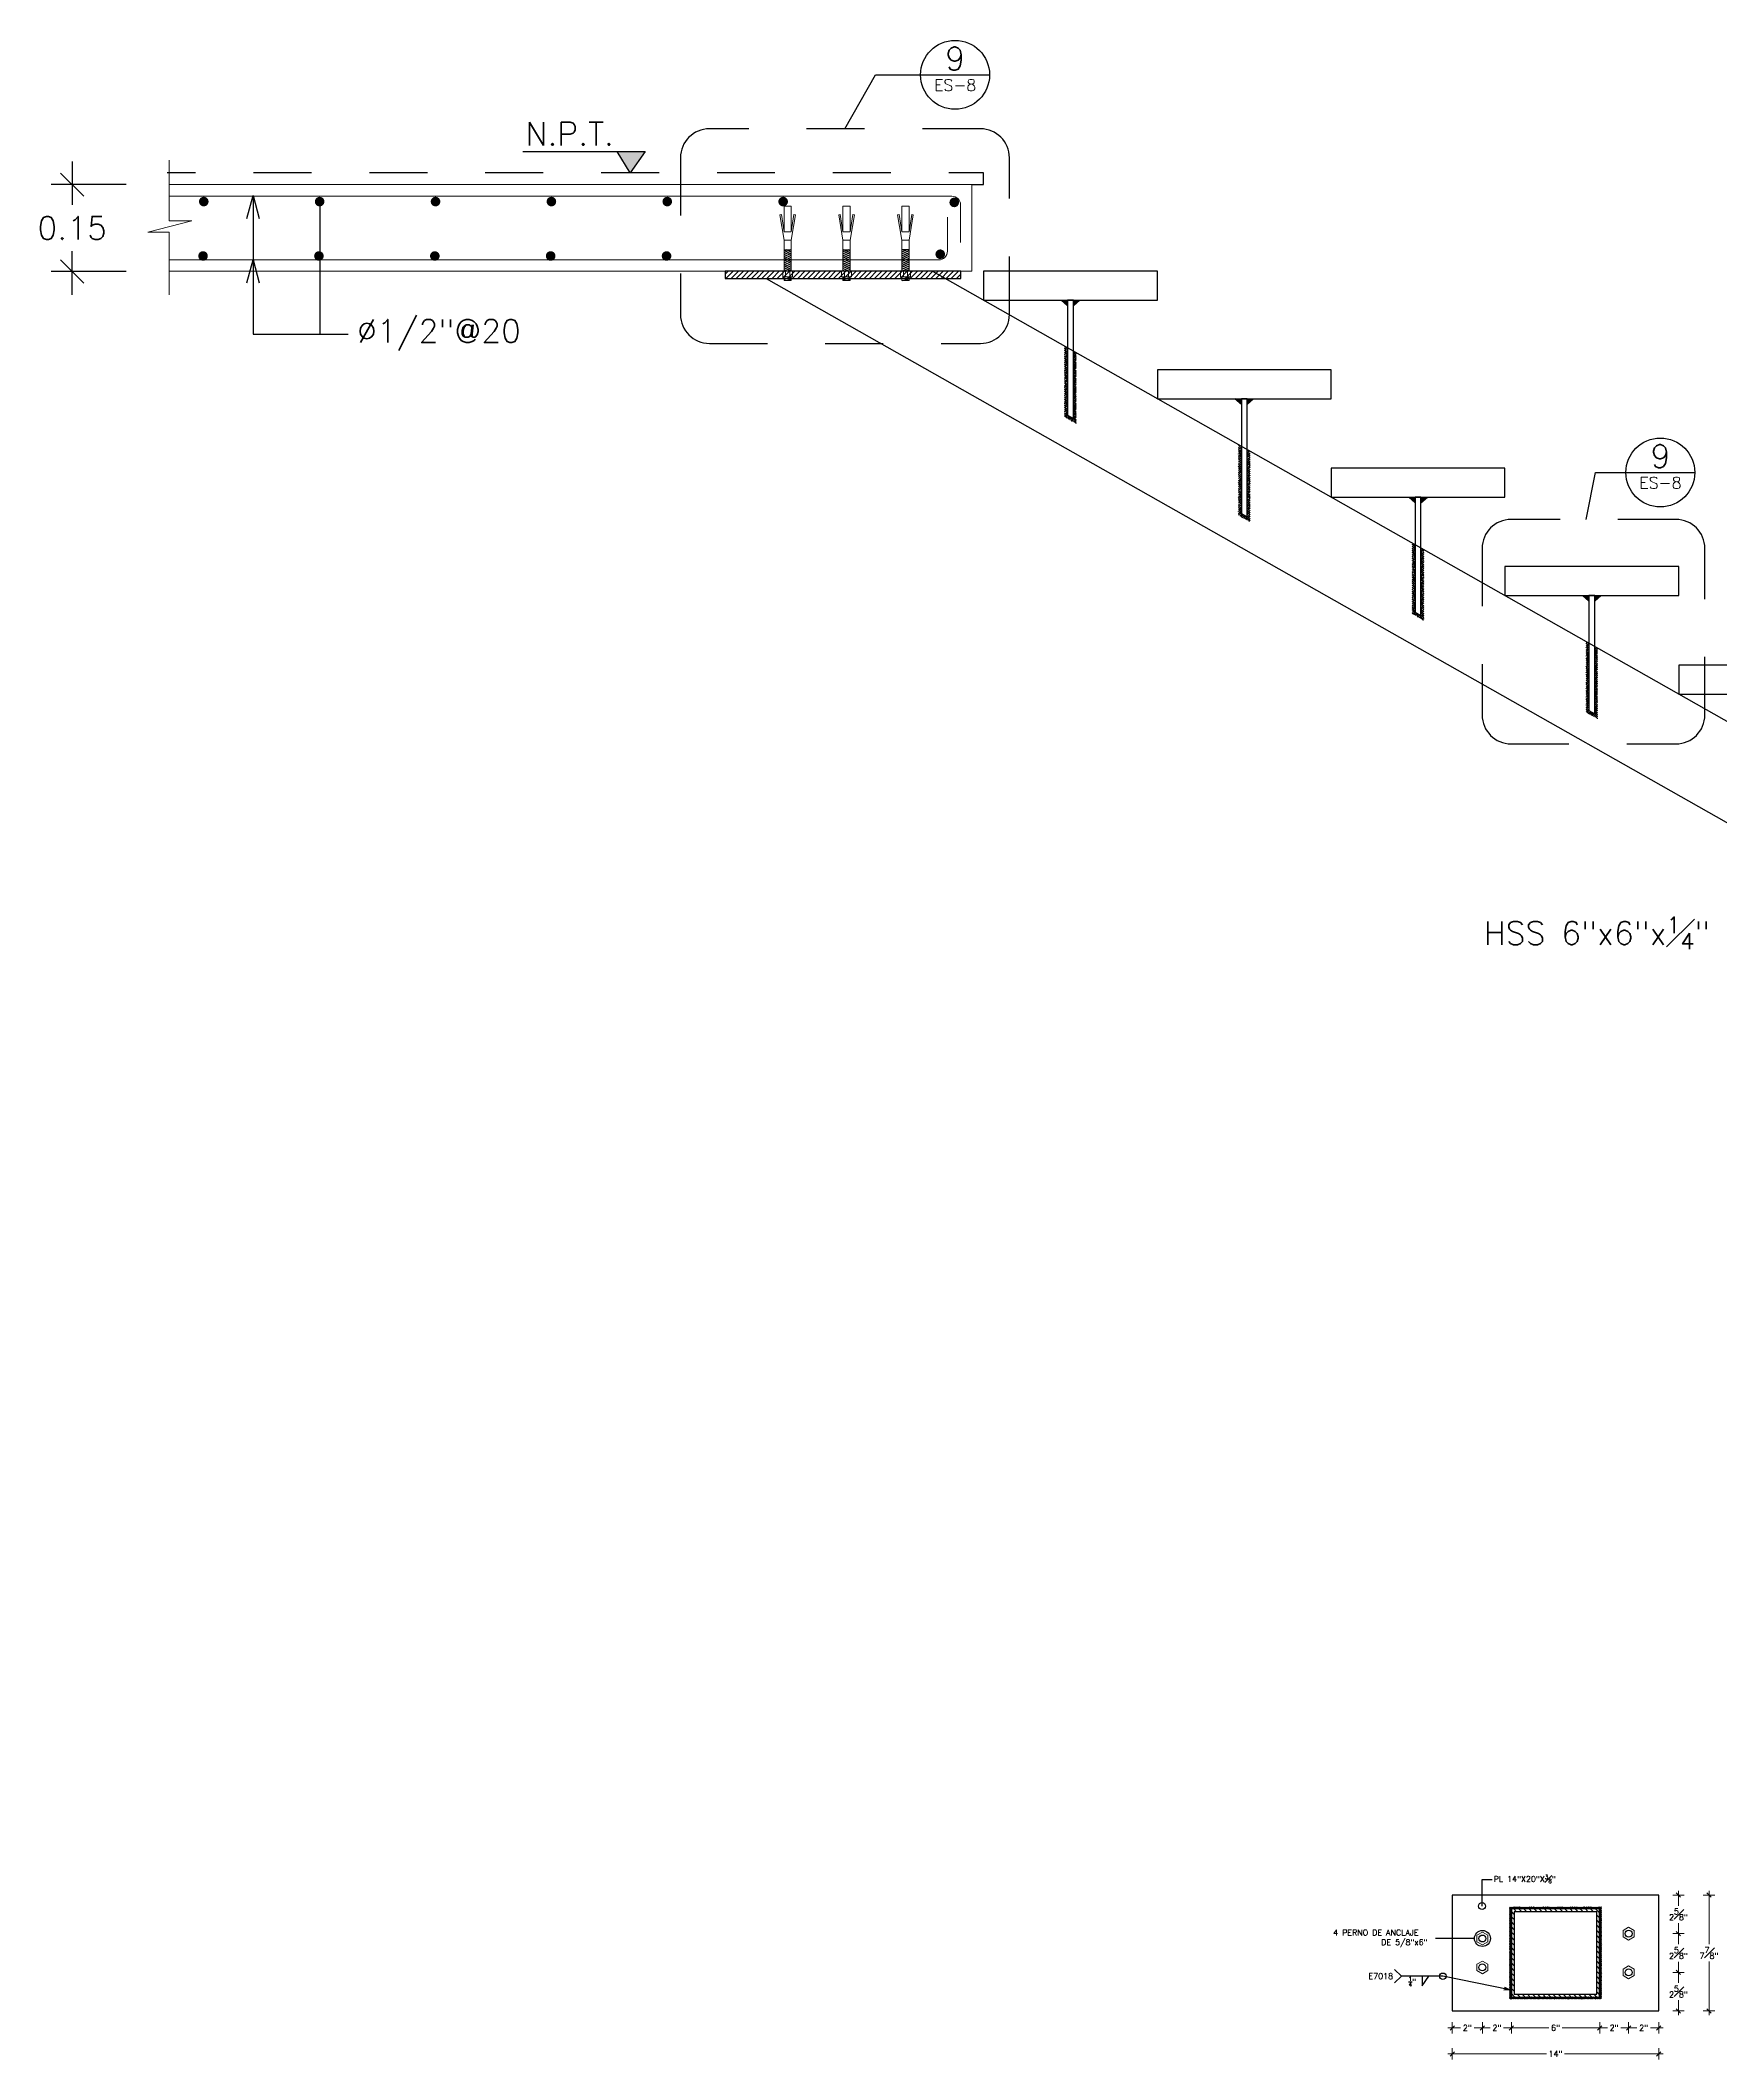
# Model space of a CAD drawing. Header units: metres. Extents: x -44 to 358, y -286 to 66.
# Drawn here: x 140.077 to 142.977, y 20.22 to 23.706 of the extents above; entities that cross this region are included whole.
import ezdxf

# ---------------------------------------------------------------- set-up
doc = ezdxf.new("R2010")
doc.units = ezdxf.units.M
doc.header["$LTSCALE"] = 0.3
doc.header["$PDMODE"] = 3
doc.linetypes.add('HIDDEN', pattern=[9.525, 6.35, -3.175])
doc.linetypes.add('HIDDEN2', pattern=[4.7625, 3.175, -1.5875])
for name, color, linetype in [('ACERO', 5, 'Continuous'), ('DimText', 4, 'Continuous'), ('DIMTEXTO', 4, 'Continuous'), ('Escalera', 2, 'Continuous'), ('HATCH', 8, 'Continuous')]:
    doc.layers.add(name, color=color, linetype=linetype)
for name, color, linetype, lineweight in [('Columnas', 7, 'Continuous', 18), ('DETALLES', 7, 'Continuous', 20), ('VIGAS', 1, 'HIDDEN', 15)]:
    doc.layers.add(name, color=color, linetype=linetype, lineweight=lineweight)
doc.styles.add('SMPLEX', font='simplex.shx')
doc.dimstyles.new('D-08', dxfattribs={"dimscale": 0.08, "dimtxt": 0.2, "dimasz": 0.2, "dimexe": 0.18, "dimexo": 0.2, "dimgap": 0.1, "dimtad": 0, "dimtih": 1, "dimtoh": 1, "dimzin": 0, "dimdsep": 46, "dimtxsty": 'SMPLEX', "dimblk": 'OBLIQUE', "dimcen": 0.09, "dimdle": 0.2, "dimclrd": 4, "dimclre": 4, "dimclrt": 4, "dimadec": 0, "dimazin": 0, "dimtfac": 1, "dimtofl": 0, "dimtmove": 0, "dimatfit": 3, "dimldrblk": 'OPEN30', "dimfxl": 1, "dimtolj": 1, "dimtzin": 0, "dimarcsym": 0})
doc.dimstyles.new('D-20', dxfattribs={"dimscale": 0.2, "dimtxt": 0.2, "dimasz": 0.2, "dimexe": 0.18, "dimexo": 0.2, "dimgap": 0.1, "dimtad": 0, "dimtih": 1, "dimtoh": 1, "dimzin": 0, "dimdsep": 46, "dimtxsty": 'SMPLEX', "dimblk": 'OBLIQUE', "dimcen": 0.09, "dimdle": 0.2, "dimclrd": 4, "dimclre": 4, "dimclrt": 4, "dimadec": 0, "dimazin": 0, "dimtfac": 1, "dimtofl": 0, "dimtmove": 0, "dimatfit": 3, "dimldrblk": 'OPEN30', "dimfxl": 0.5, "dimfxlon": 1, "dimtolj": 1, "dimtzin": 0, "dimarcsym": 0})
doc.dimstyles.new('D-5', dxfattribs={"dimscale": 0.05, "dimtxt": 0.2, "dimasz": 0.2, "dimexe": 0.2, "dimexo": 0.2, "dimgap": 0.1, "dimtad": 0, "dimtih": 1, "dimtoh": 1, "dimzin": 0, "dimdsep": 46, "dimtxsty": 'SMPLEX', "dimblk1": 'OBLIQUE', "dimblk2": 'OBLIQUE', "dimsah": 1, "dimcen": 0.2, "dimclrd": 4, "dimclre": 4, "dimclrt": 4, "dimadec": 0, "dimazin": 0, "dimtfac": 1, "dimtmove": 0, "dimatfit": 3, "dimldrblk": 'OPEN30', "dimfxl": 0.2, "dimfxlon": 1, "dimtolj": 1, "dimtzin": 0, "dimarcsym": 0})
doc.dimstyles.new('DIM-100-PULG', dxfattribs={"dimtxt": 0.2, "dimasz": 0.15, "dimexe": 0.2, "dimexo": 0.2, "dimgap": 0.1, "dimtad": 0, "dimtih": 1, "dimtoh": 1, "dimdec": 4, "dimlfac": 39.370079, "dimzin": 0, "dimdsep": 46, "dimlunit": 5, "dimtxsty": 'SMPLEX', "dimblk": 'OBLIQUE', "dimcen": 5, "dimdle": 0.15, "dimclrd": 4, "dimclrt": 4, "dimadec": 0, "dimazin": 0, "dimtfac": 1, "dimtdec": 4, "dimtix": 1, "dimtmove": 0, "dimatfit": 3, "dimfxl": 0.2, "dimfxlon": 1, "dimfrac": 1, "dimlwd": 0, "dimlwe": 0, "dimarcsym": 0})
pattern_1 = [(45, (-206.437536, 103.9060468), (-0.001767766953, 0.001767766953), []), (135, (-206.437536, 103.9060468), (-0.005303300859, 0.001767766953), [0.00625, -0.00375])]
pattern_2 = [(45, (-206.137536, 104.0760468), (-0.001767766953, 0.001767766953), []), (135, (-206.137536, 104.0760468), (-0.005303300859, 0.001767766953), [0.00625, -0.00375])]
pattern_3 = [(45, (-206.137536, 104.0760468), (-0.001767766953, 0.001767766953), []), (135, (-206.137536, 104.0760468), (-0.005303300859, 0.001767766953), [0.00625, -0.00375])]

# ---------------------------------------------------------------- blocks, each defined once
blk = doc.blocks.new('_OBLIQUE')
at = {"color": 0, "linetype": 'ByBlock'}
blk.add_line((-0.5, -0.5), (0.5, 0.5), dxfattribs=at)
blk = doc.blocks.new('_Open30')
at = {"color": 0, "lineweight": -2}
for p, q in [((-1, 0.268), (0, 0)), ((0, 0), (-1, -0.268)), ((0, 0), (-1, 0))]:
    blk.add_line(p, q, dxfattribs=at)
blk = doc.blocks.new('*D641')
at = {"layer": 'DEFPOINTS', "color": 0, "transparency": 16777216}
for p in [(140.265, 23.4569), (140.1318, 23.3069), (140.265, 23.3069)]:
    blk.add_point(p, dxfattribs=at)
at = {"layer": 'DIMTEXTO', "color": 4, "lineweight": -2, "transparency": 16777216}
for p, q in [((140.1318, 23.4969), (140.1318, 23.4219)), ((140.225, 23.4569), (140.0958, 23.4569)), ((140.1318, 23.2669), (140.1318, 23.3419)), ((140.225, 23.3069), (140.0958, 23.3069))]:
    blk.add_line(p, q, dxfattribs=at)
at = {"layer": 'DIMTEXTO', "color": 4, "lineweight": -2, "transparency": 16777216, "xscale": 0.04000000000000001, "yscale": 0.04000000000000001, "zscale": 0.04000000000000001}
for p, rotation in [((140.1318, 23.4569), 90), ((140.1318, 23.3069), 270)]:
    blk.add_blockref('_OBLIQUE', p, dxfattribs=dict(at, rotation=rotation))
at = {"layer": 'DIMTEXTO', "color": 4, "transparency": 16777216, "insert": (140.1318, 23.3819), "char_height": 0.04, "attachment_point": 5, "style": 'SMPLEX'}
blk.add_mtext('\\A1;0.15', dxfattribs=at)
blk = doc.blocks.new('Perno')
at = {"layer": 'HATCH'}
h = blk.add_hatch(dxfattribs=at)
h.set_pattern_fill('ANSI31', color=256, scale=0.024, angle=330, style=0)
h.set_pattern_definition([(15, (0, 0), (-0.00077646, 0.0028978), [])])
h.paths.add_polyline_path([(-0.0063, 0.0159), (0.0063, 0.0159), (0.0063, 0.0099), (-0.0063, 0.0099)])
h = blk.add_hatch(dxfattribs=at)
h.set_pattern_fill('ANSI31', color=256, scale=0.024, angle=340, style=0)
h.set_pattern_definition([(25, (-219.1964212, -53.083299), (-0.001267854785, 0.00271892336), [])])
h.paths.add_polyline_path([(0.0063, 0), (-0.0063, 0), (-0.0063, -0.037), (0.0063, -0.037)])
at = {"color": 1}
for p, q in [((-0.0086, 0.0099), (-0.0086, 0)), ((-0.0086, 0), (0.0086, 0)), ((-0.0035, 0.0099), (-0.0035, 0)), ((0.0035, 0.0099), (0.0035, 0)), ((0.0086, 0.0099), (0.0086, 0))]:
    blk.add_line(p, q, dxfattribs=at)
at = {"color": 9}
for p, q in [((-0.0063, 0.0159), (-0.0063, 0.0099)), ((0.0063, 0.0159), (-0.0063, 0.0159)), ((-0.0063, -0.0537), (-0.0063, 0)), ((0.0063, 0.0159), (0.0063, 0.0099)), ((0.0063, -0.0537), (0.0063, 0)), ((-0.0135, -0.0973), (-0.0063, -0.0537)), ((-0.0108, -0.0979), (-0.0063, -0.0679)), ((-0.0063, -0.0537), (0.0063, -0.0537)), ((-0.0063, -0.1125), (-0.0063, -0.0679)), ((0.0063, -0.0679), (-0.0063, -0.0679)), ((0.0135, -0.0973), (0.0063, -0.0537)), ((0.0063, -0.1125), (0.0063, -0.0679)), ((0.0108, -0.0979), (0.0063, -0.0679)), ((-0.0135, -0.0973), (-0.0108, -0.0977)), ((0.0135, -0.0973), (0.0108, -0.0977)), ((0.0063, -0.1125), (-0.0063, -0.1125))]:
    blk.add_line(p, q, dxfattribs=at)
at = {"color": 1}
blk.add_lwpolyline([(0.0086, 0.0099), (-0.0086, 0.0099)], dxfattribs=at)
at = {"layer": 'HATCH'}
blk.add_line((-0.0063, -0.037), (0.0063, -0.037), dxfattribs=at)
blk = doc.blocks.new('*D647')
at = {"layer": 'DEFPOINTS', "color": 0, "transparency": 16777216}
for p in [(142.5659, 20.3791), (142.5139, 20.3041), (142.5659, 20.2748)]:
    blk.add_point(p, dxfattribs=at)
at = {"layer": 'DimText', "color": 4, "lineweight": 0, "transparency": 16777216}
for p, q in [((142.5064, 20.2748), (142.5282, 20.2748)), ((142.5734, 20.2748), (142.5516, 20.2748))]:
    blk.add_line(p, q, dxfattribs=at)
at = {"layer": 'DimText', "color": 0, "lineweight": 0, "transparency": 16777216}
for p, q in [((142.5139, 20.2848), (142.5139, 20.2648)), ((142.5659, 20.2848), (142.5659, 20.2648))]:
    blk.add_line(p, q, dxfattribs=at)
at = {"layer": 'DimText', "color": 4, "lineweight": 0, "transparency": 16777216, "xscale": 0.0075, "yscale": 0.0075, "zscale": 0.0075, "rotation": 180}
blk.add_blockref('_OBLIQUE', (142.5139, 20.2748), dxfattribs=at)
at = {"layer": 'DimText', "color": 4, "lineweight": 0, "transparency": 16777216, "xscale": 0.0075, "yscale": 0.0075, "zscale": 0.0075}
blk.add_blockref('_OBLIQUE', (142.5659, 20.2748), dxfattribs=at)
at = {"layer": 'DimText', "color": 4, "transparency": 16777216, "insert": (142.5399, 20.2748), "char_height": 0.01, "attachment_point": 5, "style": 'SMPLEX'}
blk.add_mtext('2"', dxfattribs=at)
blk = doc.blocks.new('*D648')
at = {"layer": 'DEFPOINTS', "color": 0, "transparency": 16777216}
for p in [(142.6159, 20.3279), (142.7683, 20.3279), (142.7683, 20.2748)]:
    blk.add_point(p, dxfattribs=at)
at = {"layer": 'DimText', "color": 4, "lineweight": 0, "transparency": 16777216}
for p, q in [((142.6084, 20.2748), (142.6804, 20.2748)), ((142.7758, 20.2748), (142.7037, 20.2748))]:
    blk.add_line(p, q, dxfattribs=at)
at = {"layer": 'DimText', "color": 0, "lineweight": 0, "transparency": 16777216}
for p, q in [((142.6159, 20.2848), (142.6159, 20.2648)), ((142.7683, 20.2848), (142.7683, 20.2648))]:
    blk.add_line(p, q, dxfattribs=at)
at = {"layer": 'DimText', "color": 4, "lineweight": 0, "transparency": 16777216, "xscale": 0.0075, "yscale": 0.0075, "zscale": 0.0075, "rotation": 180}
blk.add_blockref('_OBLIQUE', (142.6159, 20.2748), dxfattribs=at)
at = {"layer": 'DimText', "color": 4, "lineweight": 0, "transparency": 16777216, "xscale": 0.0075, "yscale": 0.0075, "zscale": 0.0075}
blk.add_blockref('_OBLIQUE', (142.7683, 20.2748), dxfattribs=at)
at = {"layer": 'DimText', "color": 4, "transparency": 16777216, "insert": (142.6921, 20.2748), "char_height": 0.01, "attachment_point": 5, "style": 'SMPLEX'}
blk.add_mtext('6"', dxfattribs=at)
blk = doc.blocks.new('*D649')
at = {"layer": 'DEFPOINTS', "color": 0, "transparency": 16777216}
for p in [(142.8183, 20.3705), (142.8702, 20.3041), (142.8702, 20.2748)]:
    blk.add_point(p, dxfattribs=at)
at = {"layer": 'DimText', "color": 4, "lineweight": 0, "transparency": 16777216}
for p, q in [((142.8108, 20.2748), (142.8326, 20.2748)), ((142.8777, 20.2748), (142.8559, 20.2748))]:
    blk.add_line(p, q, dxfattribs=at)
at = {"layer": 'DimText', "color": 0, "lineweight": 0, "transparency": 16777216}
for p, q in [((142.8183, 20.2848), (142.8183, 20.2648)), ((142.8702, 20.2848), (142.8702, 20.2648))]:
    blk.add_line(p, q, dxfattribs=at)
at = {"layer": 'DimText', "color": 4, "lineweight": 0, "transparency": 16777216, "xscale": 0.0075, "yscale": 0.0075, "zscale": 0.0075, "rotation": 180}
blk.add_blockref('_OBLIQUE', (142.8183, 20.2748), dxfattribs=at)
at = {"layer": 'DimText', "color": 4, "lineweight": 0, "transparency": 16777216, "xscale": 0.0075, "yscale": 0.0075, "zscale": 0.0075}
blk.add_blockref('_OBLIQUE', (142.8702, 20.2748), dxfattribs=at)
at = {"layer": 'DimText', "color": 4, "transparency": 16777216, "insert": (142.8443, 20.2748), "char_height": 0.01, "attachment_point": 5, "style": 'SMPLEX'}
blk.add_mtext('2"', dxfattribs=at)
blk = doc.blocks.new('*D650')
at = {"layer": 'DEFPOINTS', "color": 0, "transparency": 16777216}
for p in [(142.8183, 20.3705), (142.7683, 20.3279), (142.7683, 20.2748)]:
    blk.add_point(p, dxfattribs=at)
at = {"layer": 'DimText', "color": 4, "lineweight": 0, "transparency": 16777216}
for p, q in [((142.7608, 20.2748), (142.7816, 20.2748)), ((142.8258, 20.2748), (142.8049, 20.2748))]:
    blk.add_line(p, q, dxfattribs=at)
at = {"layer": 'DimText', "color": 0, "lineweight": 0, "transparency": 16777216}
for p, q in [((142.7683, 20.2848), (142.7683, 20.2648)), ((142.8183, 20.2848), (142.8183, 20.2648))]:
    blk.add_line(p, q, dxfattribs=at)
at = {"layer": 'DimText', "color": 4, "lineweight": 0, "transparency": 16777216, "xscale": 0.0075, "yscale": 0.0075, "zscale": 0.0075, "rotation": 180}
blk.add_blockref('_OBLIQUE', (142.7683, 20.2748), dxfattribs=at)
at = {"layer": 'DimText', "color": 4, "lineweight": 0, "transparency": 16777216, "xscale": 0.0075, "yscale": 0.0075, "zscale": 0.0075}
blk.add_blockref('_OBLIQUE', (142.8183, 20.2748), dxfattribs=at)
at = {"layer": 'DimText', "color": 4, "transparency": 16777216, "insert": (142.7933, 20.2748), "char_height": 0.01, "attachment_point": 5, "style": 'SMPLEX'}
blk.add_mtext('2"', dxfattribs=at)
blk = doc.blocks.new('*D651')
at = {"layer": 'DEFPOINTS', "color": 0, "transparency": 16777216}
for p in [(142.5659, 20.3791), (142.6159, 20.3279), (142.6159, 20.2748)]:
    blk.add_point(p, dxfattribs=at)
at = {"layer": 'DimText', "color": 4, "lineweight": 0, "transparency": 16777216}
for p, q in [((142.5584, 20.2748), (142.5792, 20.2748)), ((142.6234, 20.2748), (142.6025, 20.2748))]:
    blk.add_line(p, q, dxfattribs=at)
at = {"layer": 'DimText', "color": 0, "lineweight": 0, "transparency": 16777216}
for p, q in [((142.5659, 20.2848), (142.5659, 20.2648)), ((142.6159, 20.2848), (142.6159, 20.2648))]:
    blk.add_line(p, q, dxfattribs=at)
at = {"layer": 'DimText', "color": 4, "lineweight": 0, "transparency": 16777216, "xscale": 0.0075, "yscale": 0.0075, "zscale": 0.0075, "rotation": 180}
blk.add_blockref('_OBLIQUE', (142.5659, 20.2748), dxfattribs=at)
at = {"layer": 'DimText', "color": 4, "lineweight": 0, "transparency": 16777216, "xscale": 0.0075, "yscale": 0.0075, "zscale": 0.0075}
blk.add_blockref('_OBLIQUE', (142.6159, 20.2748), dxfattribs=at)
at = {"layer": 'DimText', "color": 4, "transparency": 16777216, "insert": (142.5909, 20.2748), "char_height": 0.01, "attachment_point": 5, "style": 'SMPLEX'}
blk.add_mtext('2"', dxfattribs=at)
blk = doc.blocks.new('*D652')
at = {"layer": 'DEFPOINTS', "color": 0, "transparency": 16777216}
for p in [(142.5139, 20.3041), (142.8702, 20.3041), (142.8702, 20.2299)]:
    blk.add_point(p, dxfattribs=at)
at = {"layer": 'DimText', "color": 4, "lineweight": 0, "transparency": 16777216}
for p, q in [((142.5064, 20.2299), (142.6766, 20.2299)), ((142.8777, 20.2299), (142.7076, 20.2299))]:
    blk.add_line(p, q, dxfattribs=at)
at = {"layer": 'DimText', "color": 0, "lineweight": 0, "transparency": 16777216}
for p, q in [((142.5139, 20.2399), (142.5139, 20.2199)), ((142.8702, 20.2399), (142.8702, 20.2199))]:
    blk.add_line(p, q, dxfattribs=at)
at = {"layer": 'DimText', "color": 4, "lineweight": 0, "transparency": 16777216, "xscale": 0.0075, "yscale": 0.0075, "zscale": 0.0075, "rotation": 180}
blk.add_blockref('_OBLIQUE', (142.5139, 20.2299), dxfattribs=at)
at = {"layer": 'DimText', "color": 4, "lineweight": 0, "transparency": 16777216, "xscale": 0.0075, "yscale": 0.0075, "zscale": 0.0075}
blk.add_blockref('_OBLIQUE', (142.8702, 20.2299), dxfattribs=at)
at = {"layer": 'DimText', "color": 4, "transparency": 16777216, "insert": (142.6921, 20.2299), "char_height": 0.01, "attachment_point": 5, "style": 'SMPLEX'}
blk.add_mtext('14"', dxfattribs=at)
blk = doc.blocks.new('*D653')
at = {"layer": 'DEFPOINTS', "color": 0, "transparency": 16777216}
for p in [(142.8702, 20.5041), (142.8702, 20.3041), (142.957, 20.3041)]:
    blk.add_point(p, dxfattribs=at)
at = {"layer": 'DimText', "color": 0, "lineweight": 0, "transparency": 16777216}
for p, q in [((142.947, 20.5041), (142.967, 20.5041)), ((142.947, 20.3041), (142.967, 20.3041))]:
    blk.add_line(p, q, dxfattribs=at)
at = {"layer": 'DimText', "color": 4, "lineweight": 0, "transparency": 16777216}
for p, q in [((142.957, 20.5116), (142.957, 20.4191)), ((142.957, 20.2966), (142.957, 20.3891))]:
    blk.add_line(p, q, dxfattribs=at)
at = {"layer": 'DimText', "color": 4, "lineweight": 0, "transparency": 16777216, "xscale": 0.0075, "yscale": 0.0075, "zscale": 0.0075}
for p, rotation in [((142.957, 20.5041), 90), ((142.957, 20.3041), 270)]:
    blk.add_blockref('_OBLIQUE', p, dxfattribs=dict(at, rotation=rotation))
at = {"layer": 'DimText', "color": 4, "transparency": 16777216, "insert": (142.957, 20.4041), "char_height": 0.01, "attachment_point": 5, "style": 'SMPLEX'}
blk.add_mtext('7{\\H1x;\\S7#8;}"', dxfattribs=at)
blk = doc.blocks.new('*D661')
at = {"layer": 'DEFPOINTS', "color": 0, "transparency": 16777216}
for p in [(142.8183, 20.3705), (142.9043, 20.3705), (142.8702, 20.3041)]:
    blk.add_point(p, dxfattribs=at)
at = {"layer": 'DimText', "color": 0, "lineweight": 0, "transparency": 16777216}
for p, q in [((142.8943, 20.3705), (142.9143, 20.3705)), ((142.8943, 20.3041), (142.9143, 20.3041))]:
    blk.add_line(p, q, dxfattribs=at)
at = {"layer": 'DimText', "color": 4, "lineweight": 0, "transparency": 16777216}
for p, q in [((142.9043, 20.378), (142.9043, 20.3523)), ((142.9043, 20.2966), (142.9043, 20.3223))]:
    blk.add_line(p, q, dxfattribs=at)
at = {"layer": 'DimText', "color": 4, "lineweight": 0, "transparency": 16777216, "xscale": 0.0075, "yscale": 0.0075, "zscale": 0.0075}
for p, rotation in [((142.9043, 20.3705), 90), ((142.9043, 20.3041), 270)]:
    blk.add_blockref('_OBLIQUE', p, dxfattribs=dict(at, rotation=rotation))
at = {"layer": 'DimText', "color": 4, "transparency": 16777216, "insert": (142.9043, 20.3373), "char_height": 0.01, "attachment_point": 5, "style": 'SMPLEX'}
blk.add_mtext('2{\\H1x;\\S5#8;}"', dxfattribs=at)
blk = doc.blocks.new('*D664')
at = {"layer": 'DEFPOINTS', "color": 0, "transparency": 16777216}
for p in [(142.8183, 20.4374), (142.9043, 20.4374), (142.8183, 20.3705)]:
    blk.add_point(p, dxfattribs=at)
at = {"layer": 'DimText', "color": 0, "lineweight": 0, "transparency": 16777216}
for p, q in [((142.8943, 20.4374), (142.9143, 20.4374)), ((142.8943, 20.3705), (142.9143, 20.3705))]:
    blk.add_line(p, q, dxfattribs=at)
at = {"layer": 'DimText', "color": 4, "lineweight": 0, "transparency": 16777216}
for p, q in [((142.9043, 20.4449), (142.9043, 20.419)), ((142.9043, 20.363), (142.9043, 20.389))]:
    blk.add_line(p, q, dxfattribs=at)
at = {"layer": 'DimText', "color": 4, "lineweight": 0, "transparency": 16777216, "xscale": 0.0075, "yscale": 0.0075, "zscale": 0.0075}
for p, rotation in [((142.9043, 20.4374), 90), ((142.9043, 20.3705), 270)]:
    blk.add_blockref('_OBLIQUE', p, dxfattribs=dict(at, rotation=rotation))
at = {"layer": 'DimText', "color": 4, "transparency": 16777216, "insert": (142.9043, 20.404), "char_height": 0.01, "attachment_point": 5, "style": 'SMPLEX'}
blk.add_mtext('2{\\H1x;\\S5#8;}"', dxfattribs=at)
blk = doc.blocks.new('*D665')
at = {"layer": 'DEFPOINTS', "color": 0, "transparency": 16777216}
for p in [(142.8702, 20.5041), (142.9043, 20.5041), (142.8183, 20.4374)]:
    blk.add_point(p, dxfattribs=at)
at = {"layer": 'DimText', "color": 0, "lineweight": 0, "transparency": 16777216}
for p, q in [((142.8943, 20.5041), (142.9143, 20.5041)), ((142.8943, 20.4374), (142.9143, 20.4374))]:
    blk.add_line(p, q, dxfattribs=at)
at = {"layer": 'DimText', "color": 4, "lineweight": 0, "transparency": 16777216}
for p, q in [((142.9043, 20.5116), (142.9043, 20.4857)), ((142.9043, 20.4299), (142.9043, 20.4557))]:
    blk.add_line(p, q, dxfattribs=at)
at = {"layer": 'DimText', "color": 4, "lineweight": 0, "transparency": 16777216, "xscale": 0.0075, "yscale": 0.0075, "zscale": 0.0075}
for p, rotation in [((142.9043, 20.5041), 90), ((142.9043, 20.4374), 270)]:
    blk.add_blockref('_OBLIQUE', p, dxfattribs=dict(at, rotation=rotation))
at = {"layer": 'DimText', "color": 4, "transparency": 16777216, "insert": (142.9043, 20.4707), "char_height": 0.01, "attachment_point": 5, "style": 'SMPLEX'}
blk.add_mtext('2{\\H1x;\\S5#8;}"', dxfattribs=at)

msp = doc.modelspace()

# ---------------------------------------------------------------- hatches: boundary and pattern name
at = {"layer": 'DIMTEXTO', "linetype": 'Continuous', "ltscale": 0.1}
msp.add_hatch(color=4, dxfattribs=at).paths.add_polyline_path([(141.0723148, 23.5141148), (141.1207816, 23.5141148), (141.0947148, 23.4773551)])
at = {"layer": 'HATCH'}
h = msp.add_hatch(dxfattribs=at)
h.set_pattern_fill('ANSI31', color=256, scale=0.05)
h.set_pattern_definition([(45, (171.025244, -39.7567735), (-0.0044194174, 0.0044194174), [])])
h.paths.add_polyline_path([(141.2589876, 23.2948551), (141.2589876, 23.3073551), (141.6653876, 23.3073551), (141.6653876, 23.2948551)])
at = {"layer": 'HATCH', "ltscale": 0.02}
for points in [[(141.8498167, 23.2474986), (141.8498167, 23.2573551), (141.8387739, 23.2573551)], [(141.8498167, 23.2474986), (141.8498167, 23.2573551), (141.8387739, 23.2573551)], [(141.8498167, 23.2474986), (141.8498167, 23.2573551), (141.8387739, 23.2573551)], [(141.8498167, 23.2474986), (141.8498167, 23.2573551), (141.8387739, 23.2573551)], [(141.8598167, 23.2474986), (141.8598167, 23.2573551), (141.8708595, 23.2573551)], [(141.8598167, 23.2474986), (141.8598167, 23.2573551), (141.8708595, 23.2573551)], [(141.8598167, 23.2474986), (141.8598167, 23.2573551), (141.8708595, 23.2573551)], [(141.8598167, 23.2474986), (141.8598167, 23.2573551), (141.8708595, 23.2573551)], [(142.1498167, 23.0774986), (142.1498167, 23.0873551), (142.1387739, 23.0873551)], [(142.1498167, 23.0774986), (142.1498167, 23.0873551), (142.1387739, 23.0873551)], [(142.1498167, 23.0774986), (142.1498167, 23.0873551), (142.1387739, 23.0873551)], [(142.1498167, 23.0774986), (142.1498167, 23.0873551), (142.1387739, 23.0873551)], [(142.1598167, 23.0774986), (142.1598167, 23.0873551), (142.1708595, 23.0873551)], [(142.1598167, 23.0774986), (142.1598167, 23.0873551), (142.1708595, 23.0873551)], [(142.1598167, 23.0774986), (142.1598167, 23.0873551), (142.1708595, 23.0873551)], [(142.1598167, 23.0774986), (142.1598167, 23.0873551), (142.1708595, 23.0873551)], [(142.4498167, 22.9074986), (142.4498167, 22.9173551), (142.4387739, 22.9173551)], [(142.4598167, 22.9074986), (142.4598167, 22.9173551), (142.4708594, 22.9173551)], [(142.7498167, 22.7374986), (142.7498167, 22.7473551), (142.7387739, 22.7473551)], [(142.7598167, 22.7374986), (142.7598167, 22.7473551), (142.7708594, 22.7473551)]]:
    msp.add_hatch(color=256, dxfattribs=at).paths.add_polyline_path(points)
h = msp.add_hatch(dxfattribs=at)
h.set_pattern_fill('ANSI38,_I', color=256, scale=0.02, style=2)
h.set_pattern_definition(pattern_2)
h.paths.add_polyline_path([(141.8648167, 23.1660343), (141.8648167, 23.0444754), (141.8448167, 23.0561421), (141.8448167, 23.177701), (141.8498167, 23.1747843), (141.8498167, 23.0590139), (141.8598167, 23.0531806), (141.8598167, 23.168951)])
h = msp.add_hatch(dxfattribs=at)
h.set_pattern_fill('ANSI38,_I', color=256, scale=0.02, style=2)
h.set_pattern_definition(pattern_3)
h.paths.add_polyline_path([(141.8648167, 23.1660343), (141.8648167, 23.0444754), (141.8448167, 23.0561421), (141.8448167, 23.177701), (141.8498167, 23.1747843), (141.8498167, 23.0590139), (141.8598167, 23.0531806), (141.8598167, 23.168951)])
h = msp.add_hatch(dxfattribs=at)
h.set_pattern_fill('ANSI38,_I', color=256, scale=0.02, style=2)
h.set_pattern_definition(pattern_3)
h.paths.add_polyline_path([(141.8648167, 23.1660343), (141.8648167, 23.0444754), (141.8448167, 23.0561421), (141.8448167, 23.177701), (141.8498167, 23.1747843), (141.8498167, 23.0590139), (141.8598167, 23.0531806), (141.8598167, 23.168951)])
h = msp.add_hatch(dxfattribs=at)
h.set_pattern_fill('ANSI38,_I', color=256, scale=0.02, style=2)
h.set_pattern_definition(pattern_2)
h.paths.add_polyline_path([(141.8648167, 23.1660343), (141.8648167, 23.0444754), (141.8448167, 23.0561421), (141.8448167, 23.177701), (141.8498167, 23.1747843), (141.8498167, 23.0590139), (141.8598167, 23.0531806), (141.8598167, 23.168951)])
h = msp.add_hatch(dxfattribs=at)
h.set_pattern_fill('ANSI38,_I', color=256, scale=0.02, style=2)
h.set_pattern_definition(pattern_1)
h.paths.add_polyline_path([(142.1648167, 22.9960343), (142.1648167, 22.8744754), (142.1448167, 22.8861421), (142.1448167, 23.007701), (142.1498167, 23.0047843), (142.1498167, 22.8890139), (142.1598167, 22.8831806), (142.1598167, 22.998951)])
h = msp.add_hatch(dxfattribs=at)
h.set_pattern_fill('ANSI38,_I', color=256, scale=0.02, style=2)
h.set_pattern_definition(pattern_1)
h.paths.add_polyline_path([(142.1648167, 22.9960343), (142.1648167, 22.8744754), (142.1448167, 22.8861421), (142.1448167, 23.007701), (142.1498167, 23.0047843), (142.1498167, 22.8890139), (142.1598167, 22.8831806), (142.1598167, 22.998951)])
h = msp.add_hatch(dxfattribs=at)
h.set_pattern_fill('ANSI38,_I', color=256, scale=0.02, style=2)
h.set_pattern_definition([(45, (-206.437536, 103.9060468), (-0.001767766953, 0.001767766953), []), (135, (-206.437536, 103.9060468), (-0.005303300859, 0.001767766953), [0.00625, -0.00375])])
h.paths.add_polyline_path([(142.1648167, 22.9960343), (142.1648167, 22.8744754), (142.1448167, 22.8861421), (142.1448167, 23.007701), (142.1498167, 23.0047843), (142.1498167, 22.8890139), (142.1598167, 22.8831806), (142.1598167, 22.998951)])
h = msp.add_hatch(dxfattribs=at)
h.set_pattern_fill('ANSI38,_I', color=256, scale=0.02, style=2)
h.set_pattern_definition(pattern_1)
h.paths.add_polyline_path([(142.1648167, 22.9960343), (142.1648167, 22.8744754), (142.1448167, 22.8861421), (142.1448167, 23.007701), (142.1498167, 23.0047843), (142.1498167, 22.8890139), (142.1598167, 22.8831806), (142.1598167, 22.998951)])
h = msp.add_hatch(dxfattribs=at)
h.set_pattern_fill('ANSI38,_I', color=256, scale=0.02, style=2)
h.set_pattern_definition([(45, (-206.737536, 103.7360468), (-0.001767766953, 0.001767766953), []), (135, (-206.737536, 103.7360468), (-0.005303300859, 0.001767766953), [0.00625, -0.00375])])
h.paths.add_polyline_path([(142.4648167, 22.8260343), (142.4648167, 22.7044754), (142.4448167, 22.7161421), (142.4448167, 22.837701), (142.4498167, 22.8347843), (142.4498167, 22.7190139), (142.4598167, 22.7131806), (142.4598167, 22.828951)])
h = msp.add_hatch(dxfattribs=at)
h.set_pattern_fill('ANSI38,_I', color=256, scale=0.02, style=2)
h.set_pattern_definition([(45, (-207.037536, 103.5660468), (-0.001767766953, 0.001767766953), []), (135, (-207.037536, 103.5660468), (-0.005303300859, 0.001767766953), [0.00625, -0.00375])])
h.paths.add_polyline_path([(142.7648167, 22.6560343), (142.7648167, 22.5344754), (142.7448167, 22.5461421), (142.7448167, 22.667701), (142.7498167, 22.6647843), (142.7498167, 22.5490139), (142.7598167, 22.5431806), (142.7598167, 22.658951)])
at = {"layer": 'HATCH'}
h = msp.add_hatch(dxfattribs=at)
h.set_pattern_fill('ANSI38', color=256, scale=0.01, angle=90)
h.set_pattern_definition([(135, (165.6925895, -39.6251055), (-0.000883883476, -0.000883883476), []), (225, (165.6925895, -39.6251055), (-0.000883883476, -0.00265165043), [0.003125, -0.001875])])
h.paths.add_polyline_path([(142.6128785, 20.3248721), (142.6128785, 20.4832721), (142.7712785, 20.4832721), (142.7712785, 20.3248721)])
h.paths.add_polyline_path([(142.7682785, 20.4802721), (142.6158785, 20.4802721), (142.6158785, 20.3278721), (142.7682785, 20.3278721)], flags=16)
h.paths.add_polyline_path([(142.7632785, 20.4752721), (142.6208785, 20.4752721), (142.6208785, 20.3328721), (142.7632785, 20.3328721)], flags=0)
at = {"layer": 'HATCH', "linetype": 'Continuous'}
h = msp.add_hatch(dxfattribs=at)
h.set_pattern_fill('ANSI31', color=256, scale=0.05, angle=90)
h.set_pattern_definition([(135, (165.708112, -39.483589), (-0.0044194174, -0.0044194174), [])])
h.paths.add_polyline_path([(142.6158785, 20.3278721), (142.6158785, 20.4802721), (142.7682785, 20.4802721), (142.7682785, 20.3278721)])
h.paths.add_polyline_path([(142.6208785, 20.3328721), (142.7632785, 20.3328721), (142.7632785, 20.4752721), (142.6208785, 20.4752721)], flags=16)

# ---------------------------------------------------------------- linework, layer by layer
at = {"layer": 'ACERO', "lineweight": 0}
for p, q in [((141.6502533, 23.4368853), (140.2991871, 23.4368853)), ((141.642372, 23.3418853), (141.642372, 23.4005033)), ((141.6652533, 23.4218853), (141.6652533, 23.3567475)), ((141.627372, 23.3268853), (140.2992425, 23.3268853))]:
    msp.add_line(p, q, dxfattribs=at)
at = {"layer": 'ACERO', "color": 4, "linetype": 'HIDDEN2'}
for points in [[(141.4656035, 23.5533138), (141.5185763, 23.6464161), (141.5962186, 23.6464161), (141.7151811, 23.6464161)], [(142.7452331, 22.8788647), (142.7610803, 22.9599289), (142.8134851, 22.9599289), (142.9324476, 22.9599289)]]:
    msp.add_lwpolyline(points, dxfattribs=at)
at = {"layer": 'ACERO', "color": 4, "linetype": 'HIDDEN2', "ltscale": 0.025}
for points in [[(141.6994644, 23.5533138), (141.2317427, 23.5533138, 0.414213562), (141.1817427, 23.5033138), (141.1817427, 23.2326665, 0.414213562), (141.2317427, 23.1826665), (141.6994644, 23.1826665, 0.414213562), (141.7494644, 23.2326665), (141.7494644, 23.5033138, 0.414213562)], [(142.8999043, 22.8788647), (142.6153343, 22.8788647, 0.414213562), (142.5653343, 22.8288647), (142.5653343, 22.5414154, 0.414213562), (142.6153343, 22.4914154), (142.8999043, 22.4914154, 0.414213562), (142.9499043, 22.5414154), (142.9499043, 22.8288647, 0.414213562)]]:
    msp.add_lwpolyline(points, format="xyb", close=True, dxfattribs=at)
at = {"layer": 'ACERO', "const_width": 0.00825}
for points in [[(140.3548301, 23.427211, 1), (140.3630431, 23.4279915, 1)], [(140.5548301, 23.427211, 1), (140.5630431, 23.4279915, 1)], [(140.7548301, 23.427211, 1), (140.7630431, 23.4279915, 1)], [(140.9548301, 23.427211, 1), (140.9630431, 23.4279915, 1)], [(141.1548301, 23.427211, 1), (141.1630431, 23.4279915, 1)], [(141.3548301, 23.427211, 1), (141.3630431, 23.4279915, 1)], [(141.6501695, 23.4258135, 1), (141.6583825, 23.426594, 1)], [(140.3535809, 23.3332972, 1), (140.3617939, 23.3340776, 1)], [(140.5535809, 23.3332972, 1), (140.5617939, 23.3340776, 1)], [(140.7535809, 23.3332972, 1), (140.7617939, 23.3340776, 1)], [(140.9535809, 23.3332972, 1), (140.9617939, 23.3340776, 1)], [(141.1535809, 23.3332972, 1), (141.1617939, 23.3340776, 1)], [(141.625997, 23.3363425, 1), (141.63421, 23.337123, 1)]]:
    msp.add_lwpolyline(points, format="xyb", close=True, dxfattribs=at)
at = {"layer": 'ACERO', "color": 0}
for points in [[(141.8498167, 23.2573551), (141.8498167, 23.0590139), (141.8598167, 23.0531806), (141.8598167, 23.2573551)], [(141.8498167, 23.2573551), (141.8498167, 23.0590139), (141.8598167, 23.0531806), (141.8598167, 23.2573551)], [(141.8498167, 23.2573551), (141.8498167, 23.0590139), (141.8598167, 23.0531806), (141.8598167, 23.2573551)], [(142.1498167, 23.0873551), (142.1498167, 22.8890139), (142.1598167, 22.8831806), (142.1598167, 23.0873551)], [(142.1498167, 23.0873551), (142.1498167, 22.8890139), (142.1598167, 22.8831806), (142.1598167, 23.0873551)], [(142.1498167, 23.0873551), (142.1498167, 22.8890139), (142.1598167, 22.8831806), (142.1598167, 23.0873551)], [(142.4498167, 22.9173551), (142.4498167, 22.7190139), (142.4598167, 22.7131806), (142.4598167, 22.9173551)], [(142.7498167, 22.7473551), (142.7498167, 22.5490139), (142.7598167, 22.5431806), (142.7598167, 22.7473551)]]:
    msp.add_lwpolyline(points, close=True, dxfattribs=at)
at = {"layer": 'ACERO', "color": 1}
for points in [[(142.6158785, 20.4802721), (142.6158785, 20.3278721), (142.7682785, 20.3278721), (142.7682785, 20.4802721)], [(142.6208785, 20.4752721), (142.6208785, 20.3328721), (142.7632785, 20.3328721), (142.7632785, 20.4752721)]]:
    msp.add_lwpolyline(points, close=True, dxfattribs=at)
at = {"layer": 'ACERO', "lineweight": 0}
for centre, start, end in [((141.6502533, 23.4218853), 0, 90), ((141.627372, 23.3418853), 270, 0)]:
    msp.add_arc(centre, 0.015, start, end, dxfattribs=at)
at = {"layer": 'DETALLES', "color": 3}
msp.add_lwpolyline([(140.2992425, 23.2664864), (140.2992425, 23.3747567), (140.2623041, 23.3747567), (140.3382433, 23.3944275), (140.2991871, 23.3944275), (140.2991871, 23.4992663)], dxfattribs=at)
at = {"layer": 'DIMTEXTO'}
for p, q in [((142.5653088, 20.5311005), (142.5829611, 20.5311005)), ((142.4262491, 20.3638622), (142.4139202, 20.3754922)), ((142.4262491, 20.3638622), (142.4139202, 20.3522322)), ((142.4619471, 20.3638622), (142.4619471, 20.3470718)), ((142.4619471, 20.3470718), (142.4735306, 20.3638622))]:
    msp.add_line(p, q, dxfattribs=at)
at = {"layer": 'DIMTEXTO', "color": 4, "linetype": 'Continuous', "ltscale": 0.1}
msp.add_lwpolyline([(140.9095677, 23.5141148), (141.1207816, 23.5141148), (141.0947148, 23.4773551), (141.0723148, 23.5141148)], dxfattribs=at)
at = {"layer": 'DIMTEXTO'}
for points in [[(140.5593476, 23.423085), (140.5593476, 23.1987808), (140.6084215, 23.1987808)], [(142.5520765, 20.4290721), (142.4850342, 20.4290721)]]:
    msp.add_lwpolyline(points, dxfattribs=at)
at = {"layer": 'DIMTEXTO', "color": 2}
msp.add_lwpolyline([(141.6653876, 23.2948551), (141.6653876, 23.3073551), (141.2589876, 23.3073551), (141.2589876, 23.2948551)], close=True, dxfattribs=at)
at = {"layer": 'DIMTEXTO', "color": 4, "linetype": 'Continuous', "ltscale": 0.1}
for centre in [(141.6556999, 23.6464161), (142.8729663, 22.9599289)]:
    msp.add_circle(centre, 0.0594812, dxfattribs=at)
at = {"layer": 'DIMTEXTO'}
for centre, radius in [((142.5658785, 20.4290721), 0.0138021), ((142.4976452, 20.3638622), 0.0055666)]:
    msp.add_circle(centre, radius, dxfattribs=at)
at = {"layer": 'Escalera', "color": 7, "lineweight": 0}
msp.add_line((141.390573, 23.4573551), (140.2991871, 23.4573551), dxfattribs=at)
at = {"layer": 'Escalera', "color": 1}
for p, q in [((141.3295203, 23.2948551), (144.3646379, 21.5749551)), ((141.6165814, 23.3073551), (144.4048167, 21.7273551))]:
    msp.add_line(p, q, dxfattribs=at)
at = {"layer": 'Escalera', "color": 8, "linetype": 'HIDDEN2', "ltscale": 0.0015, "flags": 128}
msp.add_lwpolyline([(141.6848167, 23.4573551), (141.7048167, 23.4573551), (141.7048167, 23.4773551), (140.2959474, 23.4773551)], dxfattribs=at)
at = {"layer": 'Escalera', "color": 7, "lineweight": 0}
msp.add_lwpolyline([(141.390573, 23.4573551), (141.6848167, 23.4573551), (141.6848167, 23.3073551), (140.2991871, 23.3073551)], dxfattribs=at)
at = {"layer": 'Escalera'}
for centre in [(142.5658785, 20.4290721), (142.8182785, 20.4374054), (142.5658785, 20.3790721), (142.8182785, 20.3705062)]:
    msp.add_circle(centre, 0.006, dxfattribs=at)
at = {"layer": 'HATCH', "ltscale": 0.02}
for p, q in [((141.8498167, 23.2474986), (141.8387739, 23.2573551)), ((141.8498167, 23.2474986), (141.8387739, 23.2573551)), ((141.8498167, 23.2474986), (141.8387739, 23.2573551)), ((141.8498167, 23.2474986), (141.8387739, 23.2573551)), ((141.8598167, 23.2474986), (141.8708595, 23.2573551)), ((141.8598167, 23.2474986), (141.8708595, 23.2573551)), ((141.8598167, 23.2474986), (141.8708595, 23.2573551)), ((141.8598167, 23.2474986), (141.8708595, 23.2573551)), ((142.1498167, 23.0774986), (142.1387739, 23.0873551)), ((142.1498167, 23.0774986), (142.1387739, 23.0873551)), ((142.1498167, 23.0774986), (142.1387739, 23.0873551)), ((142.1498167, 23.0774986), (142.1387739, 23.0873551)), ((142.1598167, 23.0774986), (142.1708595, 23.0873551)), ((142.1598167, 23.0774986), (142.1708595, 23.0873551)), ((142.1598167, 23.0774986), (142.1708595, 23.0873551)), ((142.1598167, 23.0774986), (142.1708595, 23.0873551)), ((142.4498167, 22.9074986), (142.4387739, 22.9173551)), ((142.4598167, 22.9074986), (142.4708594, 22.9173551)), ((142.7498167, 22.7374986), (142.7387739, 22.7473551)), ((142.7598167, 22.7374986), (142.7708594, 22.7473551))]:
    msp.add_line(p, q, dxfattribs=at)
at = {"layer": 'HATCH', "linetype": 'Continuous'}
for points in [[(142.0048167, 23.3073551), (141.7048167, 23.3073551), (141.7048167, 23.2573551), (142.0048167, 23.2573551)], [(142.0048167, 23.3073551), (141.7048167, 23.3073551), (141.7048167, 23.2573551), (142.0048167, 23.2573551)], [(142.3048167, 23.1373551), (142.0048167, 23.1373551), (142.0048167, 23.0873551), (142.3048167, 23.0873551)], [(142.3048167, 23.1373551), (142.0048167, 23.1373551), (142.0048167, 23.0873551), (142.3048167, 23.0873551)], [(142.3048167, 23.1373551), (142.0048167, 23.1373551), (142.0048167, 23.0873551), (142.3048167, 23.0873551)], [(142.6048167, 22.9673551), (142.3048167, 22.9673551), (142.3048167, 22.9173551), (142.6048167, 22.9173551)], [(142.9048167, 22.7973551), (142.6048167, 22.7973551), (142.6048167, 22.7473551), (142.9048167, 22.7473551)], [(143.2048167, 22.6273551), (142.9048167, 22.6273551), (142.9048167, 22.5773551), (143.2048167, 22.5773551)]]:
    msp.add_lwpolyline(points, close=True, dxfattribs=at)
at = {"layer": 'HATCH', "color": 3}
msp.add_lwpolyline([(142.5139153, 20.5040721), (142.5139153, 20.3040721), (142.8702417, 20.3040721), (142.8702417, 20.5040721)], close=True, dxfattribs=at)
at = {"layer": 'VIGAS'}
for points in [[(142.5658785, 20.4180001), (142.5562899, 20.4235361), (142.5562899, 20.434608), (142.5658785, 20.440144), (142.5754671, 20.434608), (142.5754671, 20.4235361)], [(142.8182785, 20.4263334), (142.8278671, 20.4318694), (142.8278671, 20.4429414), (142.8182785, 20.4484774), (142.8086899, 20.4429414), (142.8086899, 20.4318694)], [(142.5658785, 20.3680001), (142.5562899, 20.3735361), (142.5562899, 20.384608), (142.5658785, 20.390144), (142.5754671, 20.384608), (142.5754671, 20.3735361)], [(142.8182785, 20.3594342), (142.8278671, 20.3649702), (142.8278671, 20.3760421), (142.8182785, 20.3815781), (142.8086899, 20.3760421), (142.8086899, 20.3649702)]]:
    msp.add_lwpolyline(points, close=True, dxfattribs=at)

# ---------------------------------------------------------------- block references
at = {"layer": 'Columnas', "xscale": -1, "rotation": 180}
for p in [(141.3667714, 23.3073551), (141.4683714, 23.3073551)]:
    msp.add_blockref('Perno', p, dxfattribs=at)
at = {"layer": 'Columnas', "rotation": 180}
msp.add_blockref('Perno', (141.5699714, 23.3073551), dxfattribs=at)

# ---------------------------------------------------------------- texts
at = {"layer": 'DIMTEXTO', "color": 4, "linetype": 'Continuous', "ltscale": 0.1, "attachment_point": 5, "style": 'SMPLEX'}
for s, insert, char_height in [('9', (141.6559625, 23.6745561), 0.04), ('ES-8', (141.6558312, 23.6286031), 0.02), ('N.P.T.', (140.9906424, 23.544672), 0.04), ('%%C1/2"@20', (140.7648954, 23.1974283), 0.04), ('9', (142.8732289, 22.9880689), 0.04), ('ES-8', (142.8730976, 22.9421159), 0.02), ('\\A1;{\\fSimplex|b0|i0|c0|p2; HSS 6"x6"x\\H0.7x;\\S1#4;\\H1.42857x;"}', (142.750073, 22.1647607), 0.04)]:
    msp.add_mtext(s, dxfattribs=dict(at, insert=insert, char_height=char_height))
at = {"layer": 'DIMTEXTO', "char_height": 0.01, "attachment_point": 4, "style": 'SMPLEX'}
for s, insert in [('\\A1; PL 14"X20"X{\\H0.7x;\\S3#8;}"', (142.5785401, 20.5316969)), ('\\A1;\\pi-0.16905;{\\C4;4 PERNO DE ANCLAJE\\P\\pi-0.08619;DE 5/8"x6"}', (142.4773711, 20.4292471))]:
    msp.add_mtext(s, dxfattribs=dict(at, insert=insert))
at = {"layer": 'DIMTEXTO', "color": 4, "char_height": 0.01, "attachment_point": 5, "style": 'SMPLEX'}
for s, insert in [('\\A1;E7018', (142.3903788, 20.364113)), ('\\A1;{\\H0.7x;\\S1/4;}" ', (142.4449174, 20.3543348))]:
    msp.add_mtext(s, dxfattribs=dict(at, insert=insert))

# ---------------------------------------------------------------- dimensions: what is measured, and where the dimension line sits
at = {"layer": 'DimText'}
for base, p1, p2, angle, picture, middle in [((142.9042517, 20.5040721), (142.8182785, 20.4374054), (142.8702417, 20.5040721), 90, '*D665', (142.9042517, 20.4707387)), ((142.9569677, 20.3040721), (142.8702417, 20.5040721), (142.8702417, 20.3040721), 270, '*D653', (142.9569677, 20.4040721)), ((142.9042517, 20.4374054), (142.8182785, 20.3705062), (142.8182785, 20.4374054), 90, '*D664', (142.9042517, 20.4039558)), ((142.9042517, 20.3705062), (142.8702417, 20.3040721), (142.8182785, 20.3705062), 90, '*D661', (142.9042517, 20.3372891)), ((142.8702417, 20.2299429), (142.5139153, 20.3040721), (142.8702417, 20.3040721), 180, '*D652', (142.6920785, 20.2299429))]:
    dim = msp.add_linear_dim(base=base, p1=p1, p2=p2, angle=angle, dimstyle='DIM-100-PULG', override={"dimscale": 0.05, "dimpost": '"'}, dxfattribs=at)
    dim.commit()
    dim.dimension.update_dxf_attribs({"geometry": picture, "text_midpoint": middle})
for base, p1, p2, text, picture, middle in [((142.5658785, 20.2748148), (142.5139153, 20.3040721), (142.5658785, 20.3790721), '2"', '*D647', (142.5398969, 20.2748148)), ((142.6158785, 20.2748148), (142.5658785, 20.3790721), (142.6158785, 20.3278721), '2"', '*D651', (142.5908785, 20.2748148)), ((142.7682785, 20.2748148), (142.8182785, 20.3705062), (142.7682785, 20.3278721), '2"', '*D650', (142.7932785, 20.2748148)), ((142.8702417, 20.2748148), (142.8182785, 20.3705062), (142.8702417, 20.3040721), '2"', '*D649', (142.8442601, 20.2748148)), ((142.7682785, 20.2748148), (142.6158785, 20.3278721), (142.7682785, 20.3278721), '6"', '*D648', (142.6920785, 20.2748148))]:
    dim = msp.add_linear_dim(base=base, p1=p1, p2=p2, text=text, dimstyle='DIM-100-PULG', override={"dimscale": 0.05, "dimpost": '"'}, dxfattribs=at)
    dim.commit()
    dim.dimension.update_dxf_attribs({"geometry": picture, "text_midpoint": middle})
at = {"layer": 'DIMTEXTO'}
dim = msp.add_linear_dim(base=(140.1317837, 23.3068853), p1=(140.2650458, 23.4568853), p2=(140.2650458, 23.3068853), angle=90, dimstyle='D-20', dxfattribs=at)
dim.commit()
dim.dimension.update_dxf_attribs({"geometry": '*D641', "text_midpoint": (140.1317837, 23.3818853)})

# ---------------------------------------------------------------- leaders
for points in [[(140.4439997, 23.4382305), (140.4439997, 23.1987808), (140.5593476, 23.1987808)], [(140.4439997, 23.3271792), (140.4439997, 23.1987808)]]:
    msp.add_leader(points, dimstyle='D-20', dxfattribs=at)
for points, dimstyle, override in [([(142.5653088, 20.4850019), (142.5653088, 20.5311005)], 'D-08', {"dimasz": 0.15, "dimldrblk": 'DotBlank'}), ([(142.6132988, 20.3405042), (142.4976452, 20.3638622), (142.4262491, 20.3638622)], 'D-5', {"dimgap": 0.1, "dimtad": 0})]:
    msp.add_leader(points, dimstyle=dimstyle, override=override, dxfattribs=at)

doc.saveas('drawing.dxf')
